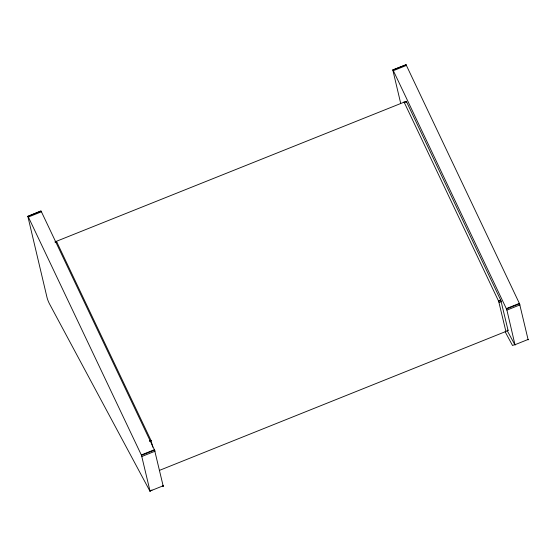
<?xml version="1.0" encoding="UTF-8"?>
<svg xmlns="http://www.w3.org/2000/svg" width="556" height="556" viewBox="0 0 556 556"><rect width="100%" height="100%" fill="white"/><g stroke="black" fill="none" stroke-linecap="round" stroke-linejoin="round"><path stroke-width="0.83" d="M404.073 102.658L404.108 102.158A3.155 0.41 68.1 0 1 404.4 102.742L498.537 301.025A3.155 0.41 68.1 0 0 498.676 301.317L505.897 331.425L508.024 330.201L500.852 300.442A3.155 0.41 68.1 0 1 500.713 300.157L406.582 101.873A3.155 0.41 68.1 0 0 406.283 101.289L406.248 101.783M505.87 331.473L159.343 470.432M27.828 216.319L27.988 216.277A3.781 0.486 68.1 0 1 28.37 217.035L141.328 454.968A3.781 0.486 68.1 0 0 141.495 455.315L150.134 491.511L49.463 303.798A4.733 0.612 68.1 0 1 47.038 297.578L27.828 216.319L40.866 210.939L41.033 211.69M400.695 103.34L392.807 69.966L406.054 64.739A3.781 0.486 68.1 0 1 406.408 65.441L519.367 303.381A3.781 0.486 68.1 0 0 519.54 303.729L528.172 339.918L527.804 339.487M28.015 216.333L41.075 211.092A3.781 0.486 68.1 0 1 41.429 211.794L154.387 449.734A3.781 0.486 68.1 0 0 154.561 450.082L163.221 486.208L163.165 485.791L150.099 491.031M392.807 69.966L406.054 64.739M28.37 217.035L41.429 211.794M392.995 69.98A3.781 0.486 68.1 0 1 393.349 70.681L406.408 65.441M55.009 241.867L404.108 102.158M55.093 242.11L56.545 241.526A3.155 0.41 68.1 0 1 56.837 242.117L150.975 440.394A3.155 0.41 68.1 0 0 151.114 440.686L152.775 447.142M406.283 101.289L403.934 102.033M55.385 242.694L56.837 242.117M404.4 102.742L406.582 101.873M149.522 440.977L150.975 440.394M498.537 301.025L500.713 300.157M149.661 441.269L151.114 440.686M500.852 300.442C497.37 300.059 498.906 304.118 501.213 301.401M141.328 454.968L154.387 449.734M393.349 70.681L506.307 308.615L519.367 303.381M141.495 455.315L154.561 450.082L154.825 450.707L154.992 451.229L141.933 456.462M506.307 308.615A3.781 0.486 68.1 0 0 506.474 308.962L519.54 303.729M507.322 330.862L515.085 345.165L506.912 310.109L519.971 304.876M149.71 490.969L152.01 490.044M514.689 344.616L512.507 345.491L505.147 331.737M515.078 344.678L528.144 339.438M507.697 330.153L508.024 330.605L508.024 330.201M162.769 485.729L163.193 486.271L162.512 485.256M506.474 308.962L506.912 310.109M405.866 64.725L406.012 65.337"/></g></svg>
